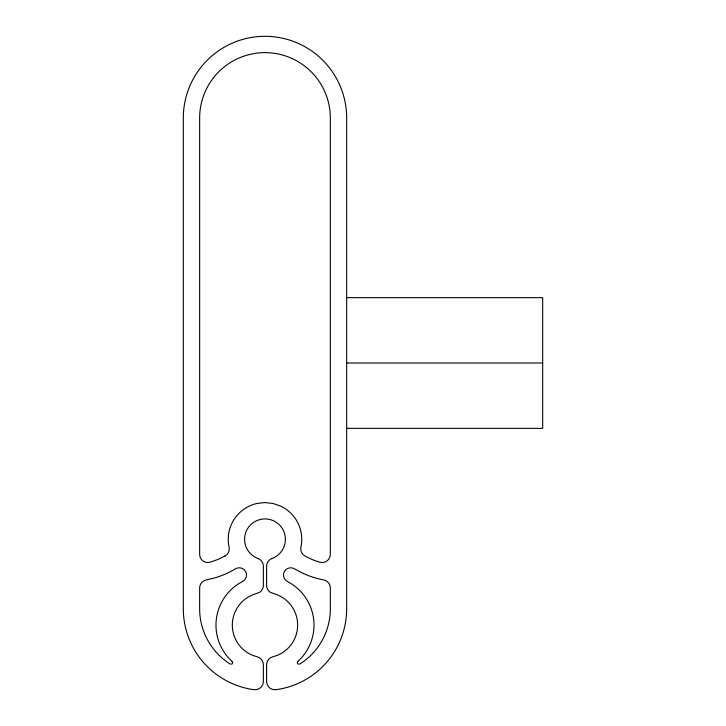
<?xml version="1.0" encoding="UTF-8"?>
<svg xmlns="http://www.w3.org/2000/svg" width="726" height="726" viewBox="0 0 726 726"><rect width="100%" height="100%" fill="white"/><g stroke="black" fill="none" stroke-linecap="round" stroke-linejoin="round"><path stroke-width="1.09" d="M346.665 297.66L542.685 297.66L542.685 428.34L346.665 428.34M346.665 363L542.685 363M232.138 661.44A1.633 1.633 0 0 1 231.912 664.045L230.169 664.045A65.349 65.349 0 0 1 199.632 608.751L199.65 587.933A8.168 8.168 0 0 1 206.311 579.911L213.934 578.123A88.817 88.817 0 0 0 235.514 568.812A7.269 7.269 0 0 1 245.606 571.507A7.269 7.269 0 0 1 242.575 581.508A49.005 49.005 0 0 0 232.129 661.45L232.492 661.903M271.987 558.512A8.168 8.168 0 0 0 266.623 566.18L266.623 585.446A8.177 8.177 0 0 0 270.417 592.343L277.722 595.002A32.67 32.67 0 0 1 277.722 655.17L272.831 656.803A8.177 8.177 0 0 0 266.623 664.735L266.623 681.605A8.168 8.168 0 0 0 275.88 689.7A81.675 81.675 0 0 0 346.665 608.751L346.665 117.975A81.675 81.675 0 0 0 264.99 36.3A81.675 81.675 0 0 0 183.315 117.975L183.315 608.751A81.675 81.675 0 0 0 254.1 689.7A8.168 8.168 0 0 0 263.356 681.605L263.356 664.735A8.177 8.177 0 0 0 257.149 656.803L252.258 655.179A32.67 32.67 0 0 1 252.249 595.002L259.563 592.343A8.177 8.177 0 0 0 263.356 585.446L263.356 566.18A8.168 8.168 0 0 0 257.993 558.512M257.993 558.512A20.419 20.419 0 0 1 248.619 527.13A20.419 20.419 0 0 1 281.361 527.13A20.419 20.419 0 0 1 271.987 558.512M297.851 661.45L297.488 661.903A1.633 1.633 0 0 0 298.068 664.045L299.811 664.045A65.349 65.349 0 0 0 330.339 608.751L330.33 587.933A8.168 8.168 0 0 0 323.669 579.911A88.218 88.218 0 0 1 301.354 572.542L294.466 568.812A7.269 7.269 0 0 0 284.374 571.507A7.269 7.269 0 0 0 287.405 581.508A49.005 49.005 0 0 1 297.841 661.45M225.06 555.989L217.755 559.528L210.095 562.233A8.168 8.168 0 0 1 199.65 554.392L199.65 117.975A65.34 65.34 0 0 1 264.99 52.635A65.34 65.34 0 0 1 330.33 117.975L330.33 554.392A8.168 8.168 0 0 1 319.885 562.233L316.019 560.998A72.337 72.337 0 0 1 304.92 555.989A8.168 8.168 0 0 1 300.909 547.123A36.745 36.745 0 0 0 280.853 506.176L273.021 503.463L264.99 502.573L256.959 503.463A36.763 36.763 0 0 0 229.062 547.123A8.168 8.168 0 0 1 225.06 555.989"/></g></svg>
